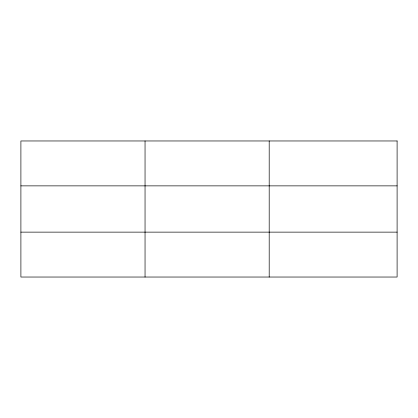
<?xml version="1.0" encoding="UTF-8"?>
<svg xmlns="http://www.w3.org/2000/svg" width="418" height="418" viewBox="0 0 418 418"><rect width="100%" height="100%" fill="white"/><g stroke="black" fill="none" stroke-linecap="round" stroke-linejoin="round"><path stroke-width="0.63" d="M145.046 277.035L145.046 140.965M269.192 277.035L269.192 140.965M20.9 185.869L397.1 185.869M20.9 232.131L397.1 232.131M397.1 140.965L397.1 277.035L20.9 277.035L20.9 140.965L397.1 140.965"/></g></svg>
